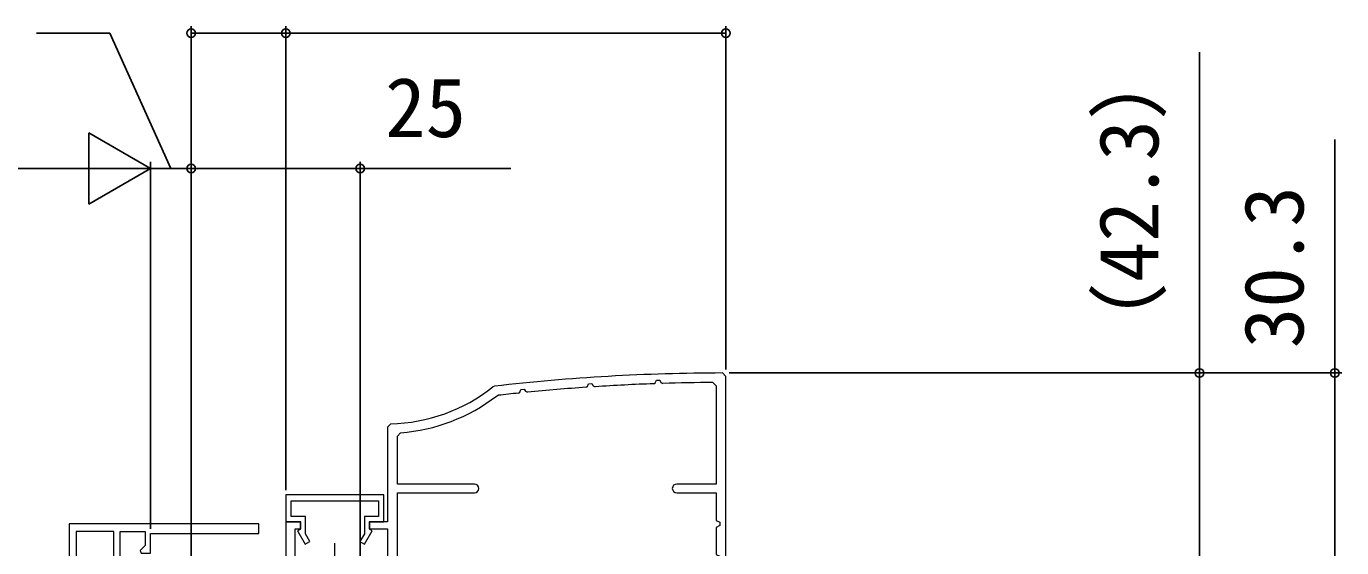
# Model space of a CAD drawing. Units: millimetres, scale not verified. Extents: x -525 to 525, y -783 to 779.
# Drawn here: x 143.7 to 338, y 287.2 to 364.2 of the extents above; entities that cross this region are included whole.
import ezdxf
from ezdxf.enums import TextEntityAlignment as Align

# ---------------------------------------------------------------- set-up
doc = ezdxf.new("R2010")
doc.units = ezdxf.units.MM
doc.header["$LTSCALE"] = 4
doc.layers.add('0-2_YKK_11', color=211, linetype='Continuous', lineweight=18)
doc.layers.add('0-3_YKK_11E', color=7, linetype='Continuous', lineweight=18)
doc.layers.add('0-7_YKK_D', color=6, linetype='Continuous')
doc.styles.add('ＭＳ ゴシック', font='')
doc.styles.get('ＭＳ ゴシック').set_extended_font_data('MS Gothic')

msp = doc.modelspace()

# ---------------------------------------------------------------- linework, layer by layer
at = {"layer": '0-2_YKK_11', "color": 30}
for p, q in [((212.829, 311.049), (212.575, 310.943)), ((213.133, 309.602), (213.382, 309.703))]:
    msp.add_line(p, q, dxfattribs=at)
at = {"layer": '0-2_YKK_11', "color": 7}
msp.add_line((189.2, 287.855), (189.2, 273.172), dxfattribs=at)
at = {"layer": '0-2_YKK_11', "color": 30}
for points in [[(247.003, 270.702), (247.003, 312.501), (246.503, 313.001)], [(226.384, 310.889), (226.553, 311.006), (226.74, 311.42), (227.229, 311.444), (227.41, 311.127), (227.69, 310.976)], [(236.382, 311.413), (236.556, 311.526), (236.749, 311.929), (237.239, 311.94), (237.415, 311.614), (237.689, 311.456)], [(245.1, 311.596), (245.603, 311.096), (245.603, 296.602), (239.753, 296.602)], [(216.386, 310.028), (216.55, 310.149), (216.731, 310.575), (217.218, 310.61), (217.405, 310.302), (217.691, 310.16)], [(197.494, 305.507), (197.003, 305.007), (197.003, 291.002), (194.303, 291.002), (194.303, 290.002), (197.003, 290.002), (197.003, 284.102), (183.403, 284.102), (183.403, 290.002), (184.203, 290.002), (184.203, 291.002), (182.003, 291.002), (182.003, 282.702), (198.503, 282.702), (198.503, 295.302), (209.853, 295.302)], [(209.853, 296.602), (198.503, 296.602), (198.503, 303.676), (198.966, 304.175)], [(239.753, 295.302), (245.603, 295.302), (245.603, 291.202), (246.103, 290.947), (246.103, 290.457), (245.603, 290.202), (245.603, 286.202), (246.103, 285.947), (246.103, 285.457), (245.603, 285.202), (245.603, 281.202), (246.103, 280.947), (246.103, 280.457), (245.603, 280.202), (245.603, 276.202), (246.103, 275.947), (246.103, 275.457), (245.603, 275.202), (245.603, 271.202), (246.584, 270.702)]]:
    msp.add_lwpolyline(points, dxfattribs=at)
msp.add_lwpolyline([(196.503, 295.002), (182.003, 295.002), (182.003, 291.002), (184.103, 291.002), (184.103, 289.902), (183.73, 289.686), (184.876, 287.702), (185.569, 288.102), (184.903, 289.254), (184.903, 291.802), (182.803, 291.802), (182.803, 294.102), (195.703, 294.102), (195.703, 291.802), (193.603, 291.802), (193.603, 289.254), (192.938, 288.102), (193.631, 287.702), (194.777, 289.686), (194.403, 289.902), (194.403, 291.002), (196.503, 291.002)], close=True, dxfattribs=at)
for centre, radius, start, end in [((247.003, 13.002), 300, 90.09565, 96.54097), ((247.003, 13.002), 298.6, 92.03838, 93.70846), ((247.003, 13.002), 298.6, 90.36519, 91.78763), ((197.003, 330.502), 25, 271.12352, 308.52511), ((197.003, 330.502), 26.4, 274.26384, 307.65893), ((247.003, 13.002), 298.6, 95.88524, 96.46505), ((247.003, 13.002), 298.6, 93.95959, 95.63355), ((209.853, 295.952), 0.65, 270, 90), ((239.753, 295.952), 0.65, 90, 270)]:
    msp.add_arc(centre, radius, start, end, dxfattribs=at)
at = {"layer": '0-3_YKK_11E'}
for points in [[(178, 290.702), (150, 290.702), (150, 281.702), (156.4, 281.702), (156.4, 279.868), (156.2, 279.585), (156.3, 279.002), (160.9, 279.002), (160.9, 271.802), (158.7, 271.802)], [(158.7, 270.702), (162, 270.702), (162, 282.402), (160.624, 282.402), (160.464, 282.014), (161.2, 281.278), (161.2, 280.102), (157.5, 280.102), (157.5, 289.602), (161.2, 289.602), (161.2, 287.526), (160.464, 286.79), (160.624, 286.402), (162, 286.402), (162, 289.302), (178, 289.302), (178, 290.702)]]:
    msp.add_lwpolyline(points, dxfattribs=at)
msp.add_lwpolyline([(151, 289.602), (151, 282.702), (156.6, 282.702), (156.6, 289.602)], close=True, dxfattribs=at)
at = {"layer": '0-7_YKK_D'}
for p, q in [((168, 283.209), (168, 364.202)), ((182.003, 295.702), (182.003, 364.202)), ((182.003, 295.702), (182.003, 364.202)), ((247.003, 313.501), (247.003, 364.202)), ((182.003, 363.202), (168, 363.202)), ((182.003, 363.202), (247.003, 363.202)), ((162, 343.202), (152.907, 348.452)), ((152.907, 348.452), (152.907, 337.952)), ((162, 290.002), (162, 344.202)), ((162, 290.002), (162, 344.202)), ((168, 307.2), (168, 344.202)), ((168, 283.209), (168, 344.202)), ((193, 283.202), (193, 344.202)), ((151.5, 343.202), (-162.5, 343.202)), ((162, 343.202), (143.813, 343.202)), ((162, 343.202), (152.907, 337.952)), ((162, 343.202), (168, 343.202)), ((247.503, 313.001), (318, 313.001)), ((247.503, 313.001), (338, 313.001))]:
    msp.add_line(p, q, dxfattribs=at)
for points in [[(165, 343.202), (155.975, 363.202), (145.157, 363.202)], [(317, 270.7), (317, 313.001), (317, 360.392)], [(337, 282.702), (337, 313.001), (337, 347.506)], [(168, 343.202), (193, 343.202), (215.232, 343.202)]]:
    msp.add_lwpolyline(points, dxfattribs=at)
for centre in [(168, 363.202), (182.003, 363.202), (182.003, 363.202), (247.003, 363.202), (168, 343.202), (168, 343.202), (193, 343.202), (317, 313.001), (337, 313.001)]:
    msp.add_circle(centre, 0.637, dxfattribs=at)

# ---------------------------------------------------------------- texts
at = {"layer": '0-7_YKK_D', "style": 'ＭＳ ゴシック'}
msp.add_text('25', height=8.798, dxfattribs=at).set_placement((196.664, 345.202), align=Align.BOTTOM_LEFT)
for s, p in [('（42.3）', (313.568, 314.415)), ('30.3', (335, 316.665))]:
    msp.add_text(s, height=8.798, rotation=90, dxfattribs=at).set_placement(p, align=Align.BOTTOM_LEFT)

doc.saveas('drawing.dxf')
